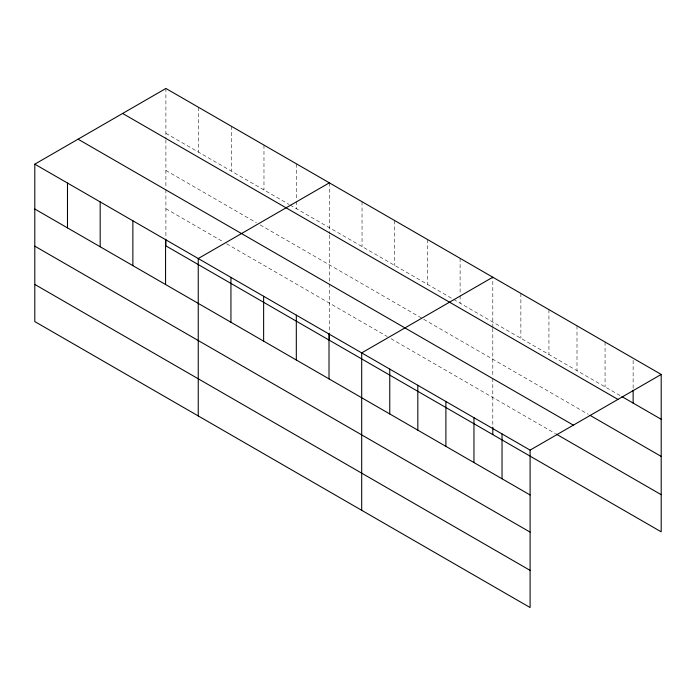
<?xml version="1.0" encoding="UTF-8"?>
<svg xmlns="http://www.w3.org/2000/svg" width="696" height="696" viewBox="0 0 696 696"><rect width="100%" height="100%" fill="white"/><g stroke="black" fill="none" stroke-linecap="round" stroke-linejoin="round"><path stroke-width="0.52" stroke-dasharray="3.48 2.61" d="M329.347 235.118L329.347 282.907M492.803 328.425L492.803 376.205M492.803 327.364L492.803 277.208M165.9 133.327L289.188 204.502M290.128 205.042L452.635 298.871M453.575 299.41L620.971 396.059M165.9 170.468L256.502 222.772M260.234 224.93L422.75 318.759M423.681 319.299L588.224 414.294M165.9 208.739L222.877 241.625M226.609 243.783L387.254 336.533M390.995 338.691L555.478 433.66M633.134 360.363L633.134 389.195M605.068 342.023L605.068 386.872M577.001 325.815L577.001 370.672M548.935 309.616L548.935 354.464M520.869 293.407L520.869 338.265M492.803 378.337L492.803 426.117M460.108 258.329L460.108 294.643M460.108 295.713L460.108 303.186M427.422 239.459L427.422 284.316M394.728 220.589L394.728 265.437M362.042 201.709L362.042 246.567M329.347 182.839L329.347 234.056M329.347 283.968L329.347 332.819M296.661 163.969L296.661 200.274M296.661 201.344L296.661 208.817M263.975 145.09L263.975 189.947M231.281 126.22L231.281 171.077M198.595 107.349L198.595 152.198M165.9 88.47L165.9 138.635M165.9 139.696L165.9 187.476M165.9 189.599L165.9 238.45"/><path stroke-width="1.04" d="M530.1 532.118L530.1 450.121L34.8 164.169L34.8 321.569L530.1 607.53L530.1 532.118L34.8 246.158M165.9 239.511L165.9 245.879L661.2 531.831L661.2 374.431L165.9 88.47L34.8 164.169M329.347 182.839L198.247 258.529L198.247 415.938M492.803 277.208L361.694 352.898L361.694 510.298M530.1 450.121L661.2 374.431M621.911 396.598L661.2 419.288M122.635 113.457L617.935 399.408M590.095 415.373L661.2 456.428M78.065 139.191L573.365 425.143M556.417 434.2L661.2 494.691M34.8 209.018L530.1 494.978M34.8 284.429L530.1 570.381M633.134 390.265L633.134 403.08M502.033 433.921L502.033 478.77M492.803 427.179L492.803 434.608M473.959 417.713L473.959 462.57M445.892 401.514L445.892 446.362M417.826 385.306L417.826 430.163M389.76 369.106L389.76 413.955M329.347 333.871L329.347 340.24M329.008 334.028L329.008 378.876M296.313 315.149L296.313 360.006M263.627 296.279L263.627 341.127M230.941 277.408L230.941 322.257M165.561 239.659L165.561 284.507M132.866 220.789L132.866 265.637M100.181 201.91L100.181 246.767M67.486 183.039L67.486 227.888"/></g></svg>
